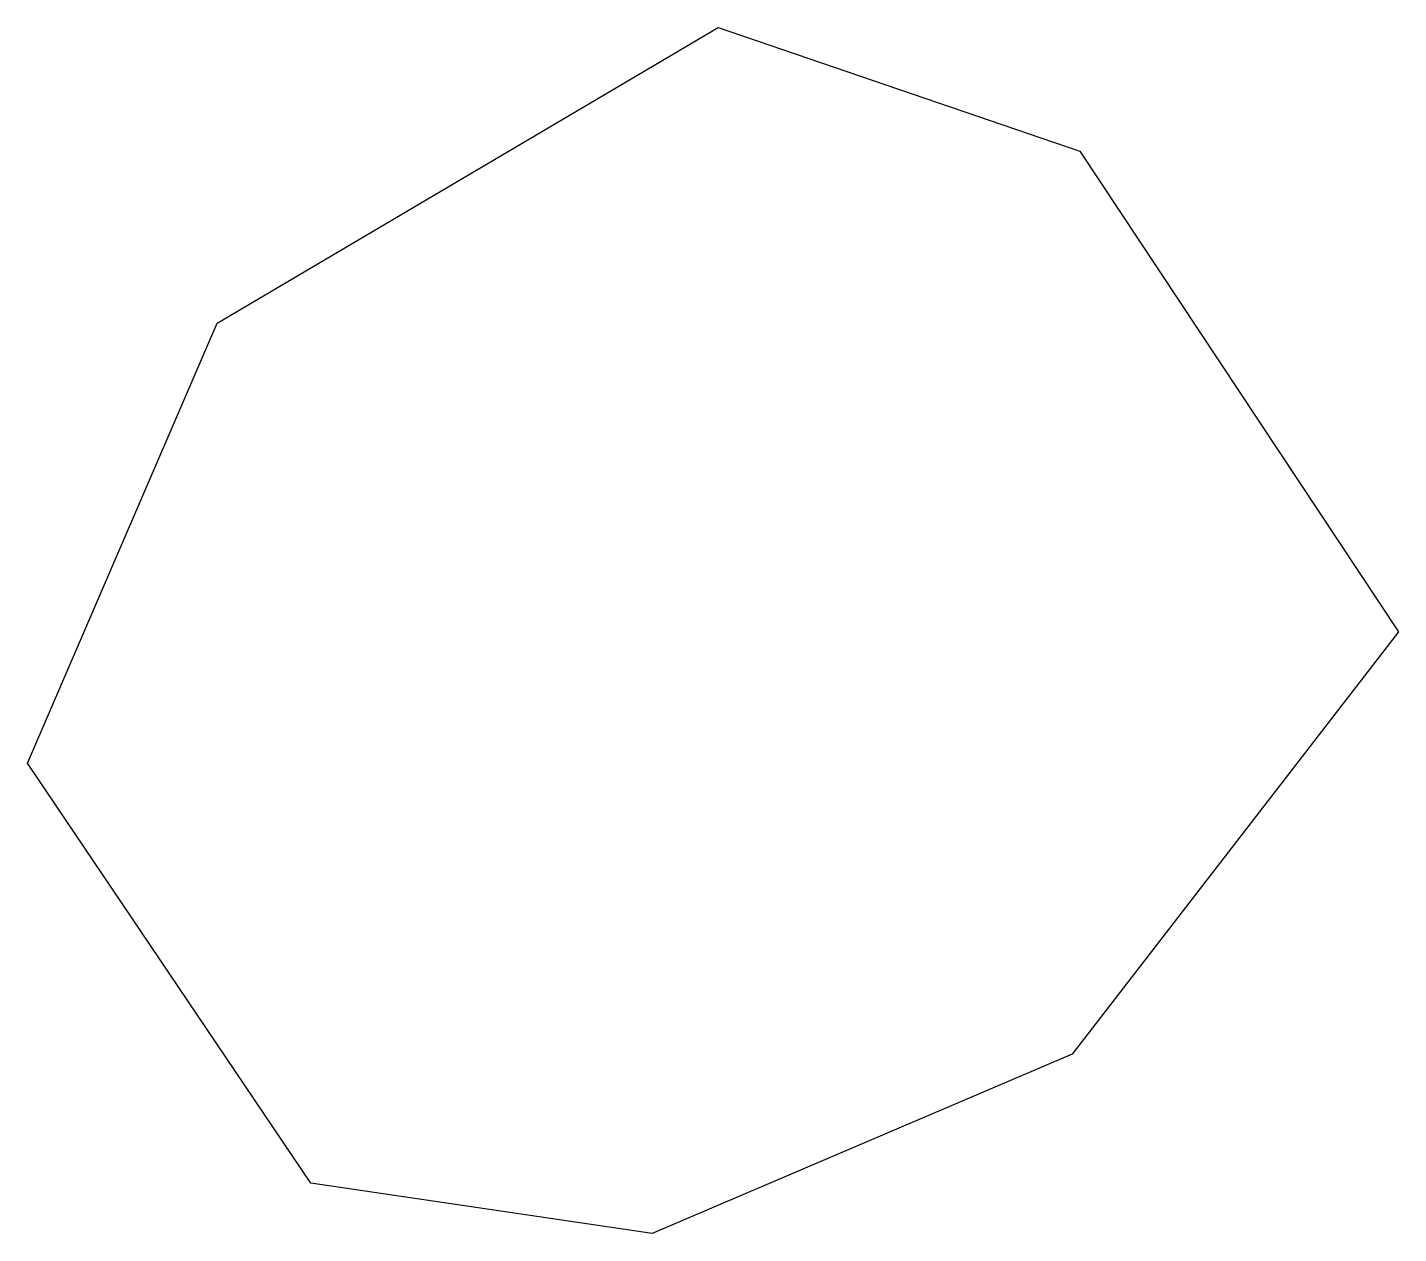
# Model space of a CAD drawing. Header units: metres. Extents: x 2 to 20.7, y 2.8 to 19.3.
import ezdxf

# ---------------------------------------------------------------- set-up
doc = ezdxf.new("R2010")
doc.units = ezdxf.units.M
doc.header["$MEASUREMENT"] = 0
doc.header["$XCLIPFRAME"] = 2
doc.layers.add('Plan_Bild', color=251, linetype='Continuous')
picture_1 = doc.add_image_def('image1.jpg', size_in_pixel=(608, 517))

msp = doc.modelspace()

# ---------------------------------------------------------------- pictures from other files: only their frames are drawn
at = {"layer": 'Plan_Bild'}
image = msp.add_image(picture_1, insert=(0, 0), size_in_units=(22.928, 19.496), rotation=0.2742, dxfattribs=dict(at, fade=50))
image.set_boundary_path([(431.115, 380.47), (278.403, 444.896), (154.55, 425.95), (52.456, 273.125), (122.075, 113.78), (304.37, 7.284), (435.437, 52.88), (550.28, 227.79), (431.115, 380.47)])

doc.saveas('drawing.dxf')
